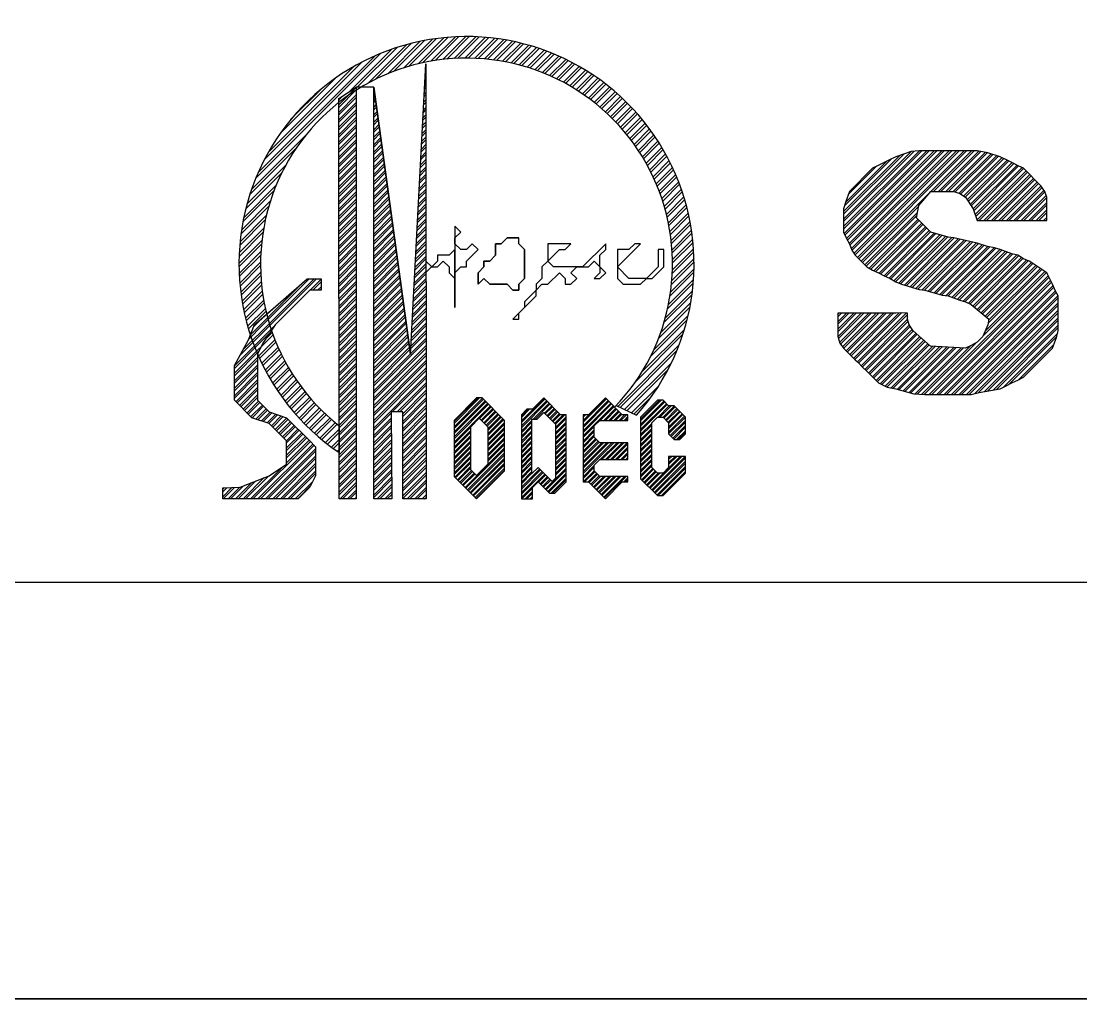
# Model space of a CAD drawing. Extents: x 0 to 594, y 0 to 420.
# Drawn here: x 444.8 to 463.87, y 0 to 17.61 of the extents above; entities that cross this region are included whole.
import ezdxf

# ---------------------------------------------------------------- set-up
doc = ezdxf.new("R2010")
doc.units = 0
doc.header["$MEASUREMENT"] = 0
doc.linetypes.add('BORDER_2012_SLN$0$8001.Solid', pattern=[0])
for name, color, linetype, lineweight in [('BORDER_2012_SLN$0$Level_1', 7, 'BORDER_2012_SLN$0$8001.Solid', 25), ('BORDER_2012_SLN$0$Level_18', 7, 'BORDER_2012_SLN$0$8001.Solid', 25), ('BORDER_2012_SLN$0$LOGO_OUTLINE', 7, 'BORDER_2012_SLN$0$8001.Solid', 25), ('BORDER_2012_SLN$0$S&T_HATCH', 7, 'BORDER_2012_SLN$0$8001.Solid', 25)]:
    doc.layers.add(name, color=color, linetype=linetype, lineweight=lineweight)
doc.layers.add('GT_1', color=7, linetype='Continuous')

# ---------------------------------------------------------------- blocks, each defined once
blk = doc.blocks.new('BORDER_2012_SLN')
at = {"lineweight": -3}
for p, q in [((450.519, 16.097), (450.832, 16.411)), ((451.146, 16.411), (451.146, 16.412)), ((452.062, 16.387), (452.086, 16.411)), ((452.065, 16.435), (452.086, 16.456)), ((450.519, 16.053), (450.832, 16.366)), ((450.519, 15.963), (450.832, 16.276)), ((450.519, 16.187), (450.591, 16.259)), ((450.519, 15.919), (450.832, 16.232)), ((451.146, 16.321), (451.157, 16.333)), ((451.146, 16.276), (451.163, 16.294)), ((451.146, 16.187), (451.174, 16.215)), ((452.055, 16.246), (452.086, 16.277)), ((452.057, 16.293), (452.086, 16.322)), ((450.519, 15.829), (450.832, 16.142)), ((450.519, 15.784), (450.832, 16.097)), ((451.146, 16.142), (451.179, 16.176)), ((451.146, 16.053), (451.19, 16.097)), ((451.146, 16.008), (451.195, 16.058)), ((452.042, 16.009), (452.086, 16.053)), ((452.047, 16.104), (452.086, 16.143)), ((452.05, 16.151), (452.086, 16.187)), ((450.519, 15.695), (450.832, 16.008)), ((450.519, 15.65), (450.832, 15.963)), ((450.519, 15.561), (450.832, 15.874)), ((451.146, 15.918), (451.206, 15.979)), ((451.146, 15.874), (451.212, 15.94)), ((451.146, 15.784), (451.223, 15.861)), ((452.032, 15.821), (452.086, 15.874)), ((452.035, 15.868), (452.086, 15.919)), ((452.04, 15.962), (452.086, 16.008)), ((450.52, 15.516), (450.832, 15.829)), ((450.52, 15.427), (450.832, 15.739)), ((450.52, 15.382), (450.832, 15.695)), ((451.146, 15.739), (451.228, 15.822)), ((451.146, 15.65), (451.239, 15.743)), ((451.146, 15.605), (451.244, 15.704)), ((452.02, 15.584), (452.086, 15.65)), ((452.025, 15.679), (452.086, 15.74)), ((452.027, 15.726), (452.086, 15.785)), ((450.52, 15.293), (450.832, 15.605)), ((450.52, 15.248), (450.832, 15.56)), ((450.52, 15.158), (450.832, 15.471)), ((451.146, 15.516), (451.255, 15.625)), ((451.146, 15.471), (451.261, 15.586)), ((451.146, 15.381), (451.271, 15.507)), ((451.146, 15.337), (451.277, 15.468)), ((452.01, 15.395), (452.086, 15.471)), ((452.012, 15.443), (452.086, 15.516)), ((452.017, 15.537), (452.086, 15.606)), ((450.52, 15.114), (450.832, 15.426)), ((450.52, 15.024), (450.832, 15.337)), ((450.52, 14.98), (450.832, 15.292)), ((451.146, 15.247), (451.288, 15.389)), ((451.146, 15.202), (451.293, 15.35)), ((451.146, 15.113), (451.304, 15.271)), ((452.002, 15.254), (452.086, 15.337)), ((452.005, 15.301), (452.086, 15.382)), ((459.606, 13.862), (461.013, 15.269)), ((459.606, 13.906), (460.969, 15.269)), ((459.606, 13.996), (460.871, 15.261)), ((459.616, 13.783), (461.103, 15.269)), ((459.63, 13.751), (461.148, 15.269)), ((459.657, 13.689), (461.237, 15.269)), ((459.674, 13.661), (461.282, 15.269)), ((459.707, 13.604), (461.372, 15.269)), ((459.719, 13.572), (461.416, 15.269)), ((459.743, 13.506), (461.506, 15.269)), ((459.756, 13.474), (461.551, 15.269)), ((459.792, 13.421), (461.64, 15.269)), ((459.811, 13.395), (461.685, 15.269)), ((459.855, 13.349), (461.774, 15.269)), ((459.877, 13.327), (461.819, 15.269)), ((461.177, 14.538), (461.909, 15.269)), ((461.222, 14.538), (461.953, 15.269)), ((461.312, 14.538), (462.037, 15.264)), ((450.52, 14.89), (450.832, 15.202)), ((450.52, 14.845), (450.832, 15.158)), ((451.146, 15.068), (451.31, 15.232)), ((451.146, 14.979), (451.32, 15.153)), ((451.146, 14.934), (451.326, 15.114)), ((451.99, 15.018), (452.086, 15.114)), ((451.995, 15.112), (452.086, 15.203)), ((451.998, 15.159), (452.086, 15.248)), ((459.606, 14.041), (460.823, 15.257)), ((459.606, 14.13), (460.689, 15.213)), ((459.606, 14.175), (460.621, 15.19)), ((459.621, 14.279), (460.473, 15.131)), ((459.638, 14.341), (460.382, 15.085)), ((461.356, 14.538), (462.075, 15.257)), ((461.446, 14.538), (462.151, 15.243)), ((461.491, 14.538), (462.189, 15.236)), ((461.58, 14.538), (462.259, 15.217)), ((461.616, 14.529), (462.293, 15.206)), ((461.683, 14.506), (462.361, 15.185)), ((461.712, 14.491), (462.395, 15.174)), ((461.766, 14.455), (462.459, 15.148)), ((461.793, 14.438), (462.488, 15.133)), ((461.831, 14.386), (462.547, 15.102)), ((461.848, 14.359), (462.578, 15.088)), ((450.52, 14.756), (450.832, 15.068)), ((450.52, 14.711), (450.832, 15.023)), ((450.52, 14.622), (450.832, 14.934)), ((450.52, 14.577), (450.832, 14.889)), ((451.146, 14.844), (451.337, 15.035)), ((451.146, 14.8), (451.342, 14.996)), ((451.146, 14.71), (451.353, 14.917)), ((451.98, 14.829), (452.086, 14.935)), ((451.983, 14.876), (452.086, 14.979)), ((451.988, 14.97), (452.086, 15.069)), ((459.689, 14.482), (460.206, 14.999)), ((461.884, 14.305), (462.638, 15.059)), ((461.902, 14.278), (462.667, 15.044)), ((461.937, 14.224), (462.727, 15.013)), ((461.948, 14.19), (462.756, 14.998)), ((461.971, 14.124), (462.817, 14.969)), ((461.983, 14.09), (462.846, 14.954)), ((462.006, 14.024), (462.891, 14.909)), ((462.043, 14.016), (462.913, 14.886)), ((450.52, 14.488), (450.832, 14.8)), ((450.52, 14.443), (450.832, 14.755)), ((451.146, 14.665), (451.358, 14.878)), ((451.146, 14.576), (451.369, 14.8)), ((451.146, 14.531), (451.375, 14.76)), ((451.968, 14.592), (452.086, 14.711)), ((451.973, 14.687), (452.086, 14.8)), ((451.975, 14.734), (452.086, 14.845)), ((462.132, 14.016), (462.958, 14.842)), ((462.177, 14.016), (462.98, 14.819)), ((462.266, 14.016), (463.025, 14.775)), ((462.311, 14.016), (463.047, 14.752)), ((462.401, 14.016), (463.092, 14.707)), ((450.521, 14.354), (450.832, 14.665)), ((450.521, 14.309), (450.832, 14.621)), ((450.521, 14.219), (450.832, 14.531)), ((451.146, 14.442), (451.386, 14.682)), ((451.146, 14.397), (451.391, 14.642)), ((451.146, 14.307), (451.402, 14.564)), ((451.146, 14.263), (451.407, 14.524)), ((451.958, 14.403), (452.086, 14.532)), ((451.96, 14.451), (452.086, 14.577)), ((451.965, 14.545), (452.086, 14.666)), ((459.922, 13.282), (461.147, 14.508)), ((462.445, 14.016), (463.115, 14.685)), ((462.535, 14.016), (463.159, 14.64)), ((462.58, 14.016), (463.177, 14.613)), ((462.669, 14.016), (463.213, 14.56)), ((462.714, 14.016), (463.23, 14.532)), ((450.521, 14.175), (450.832, 14.486)), ((450.521, 14.085), (450.832, 14.397)), ((450.521, 14.041), (450.832, 14.352)), ((451.146, 14.173), (451.418, 14.446)), ((451.146, 14.128), (451.424, 14.406)), ((451.146, 14.039), (451.435, 14.328)), ((451.945, 14.167), (452.086, 14.308)), ((451.95, 14.262), (452.086, 14.398)), ((451.953, 14.309), (452.086, 14.442)), ((462.803, 14.016), (463.252, 14.464)), ((462.848, 14.016), (463.262, 14.429)), ((462.938, 14.016), (463.262, 14.34)), ((450.521, 13.951), (450.832, 14.262)), ((450.521, 13.906), (450.832, 14.218)), ((450.521, 13.817), (450.832, 14.128)), ((451.146, 13.994), (451.44, 14.288)), ((451.146, 13.905), (451.451, 14.21)), ((451.146, 13.86), (451.456, 14.17)), ((451.935, 13.978), (452.086, 14.129)), ((451.938, 14.026), (452.086, 14.174)), ((451.943, 14.12), (452.086, 14.263)), ((459.944, 13.26), (460.957, 14.273)), ((459.989, 13.215), (460.936, 14.162)), ((462.982, 14.016), (463.262, 14.295)), ((463.072, 14.016), (463.262, 14.205)), ((463.117, 14.016), (463.262, 14.161)), ((450.521, 13.772), (450.832, 14.083)), ((450.521, 13.683), (450.832, 13.994)), ((450.521, 13.638), (450.832, 13.949)), ((451.146, 13.77), (451.467, 14.092)), ((451.146, 13.726), (451.473, 14.052)), ((451.146, 13.636), (451.483, 13.974)), ((451.146, 13.591), (451.489, 13.935)), ((451.928, 13.837), (452.086, 13.995)), ((451.931, 13.884), (452.086, 14.04)), ((460.011, 13.193), (460.925, 14.106)), ((460.064, 13.156), (460.944, 14.036)), ((460.093, 13.14), (460.966, 14.013)), ((460.151, 13.109), (461.011, 13.969)), ((460.183, 13.096), (461.033, 13.946)), ((463.206, 14.016), (463.262, 14.071)), ((463.251, 14.016), (463.262, 14.026)), ((450.521, 13.549), (450.832, 13.86)), ((450.521, 13.504), (450.832, 13.815)), ((451.146, 13.502), (451.5, 13.856)), ((451.146, 13.457), (451.505, 13.817)), ((451.146, 13.367), (451.516, 13.738)), ((451.916, 13.6), (452.086, 13.771)), ((451.921, 13.695), (452.086, 13.861)), ((451.923, 13.742), (452.086, 13.906)), ((460.245, 13.069), (461.078, 13.902)), ((460.275, 13.053), (461.1, 13.879)), ((460.333, 13.022), (461.145, 13.834)), ((460.363, 13.008), (461.167, 13.812)), ((460.424, 12.979), (461.234, 13.789)), ((460.454, 12.964), (461.268, 13.779)), ((460.51, 12.93), (461.338, 13.758)), ((460.538, 12.914), (461.372, 13.748)), ((450.521, 13.415), (450.832, 13.725)), ((450.521, 13.37), (450.832, 13.681)), ((450.522, 13.28), (450.832, 13.591)), ((450.522, 13.236), (450.832, 13.546)), ((451.146, 13.323), (451.521, 13.699)), ((451.146, 13.233), (451.532, 13.62)), ((451.146, 13.188), (451.538, 13.581)), ((451.906, 13.412), (452.086, 13.592)), ((451.908, 13.459), (452.086, 13.637)), ((451.913, 13.553), (452.086, 13.727)), ((460.6, 12.887), (461.441, 13.728)), ((460.632, 12.874), (461.476, 13.718)), ((460.7, 12.852), (461.554, 13.707)), ((460.734, 12.842), (461.594, 13.702)), ((460.803, 12.821), (461.667, 13.685)), ((460.838, 12.811), (461.704, 13.677)), ((460.907, 12.791), (461.777, 13.661)), ((460.941, 12.78), (461.814, 13.653)), ((461.018, 12.768), (461.887, 13.636)), ((461.059, 12.763), (461.923, 13.628)), ((461.13, 12.745), (461.996, 13.612)), ((461.165, 12.735), (462.031, 13.601)), ((461.235, 12.716), (462.098, 13.579)), ((461.27, 12.706), (462.132, 13.568)), ((461.339, 12.686), (462.199, 13.546)), ((450.522, 13.146), (450.832, 13.457)), ((450.522, 13.102), (450.832, 13.412)), ((451.146, 13.099), (451.549, 13.502)), ((451.146, 13.054), (451.554, 13.463)), ((451.146, 12.965), (451.565, 13.384)), ((451.893, 13.175), (452.087, 13.369)), ((451.898, 13.27), (452.087, 13.458)), ((451.901, 13.317), (452.087, 13.503)), ((461.374, 12.676), (462.237, 13.539)), ((461.451, 12.663), (462.313, 13.525)), ((461.489, 12.657), (462.348, 13.516)), ((461.554, 12.632), (462.418, 13.496)), ((461.587, 12.62), (462.451, 13.484)), ((461.652, 12.596), (462.516, 13.46)), ((461.684, 12.583), (462.548, 13.448)), ((461.755, 12.565), (462.613, 13.423)), ((461.791, 12.556), (462.647, 13.412)), ((461.853, 12.528), (462.719, 13.394)), ((461.883, 12.514), (462.751, 13.382)), ((450.522, 13.012), (450.832, 13.323)), ((450.522, 12.967), (450.832, 13.278)), ((450.522, 12.878), (450.832, 13.188)), ((451.146, 12.92), (451.57, 13.345)), ((451.146, 12.83), (451.581, 13.266)), ((451.146, 12.786), (451.587, 13.227)), ((451.883, 12.986), (452.087, 13.19)), ((451.886, 13.034), (452.087, 13.234)), ((451.891, 13.128), (452.087, 13.324)), ((461.936, 12.477), (462.807, 13.348)), ((461.96, 12.457), (462.834, 13.331)), ((462.009, 12.416), (462.897, 13.304)), ((462.033, 12.395), (462.93, 13.292)), ((462.082, 12.354), (462.986, 13.259)), ((462.106, 12.334), (463.013, 13.241)), ((462.155, 12.293), (463.067, 13.205)), ((462.179, 12.272), (463.094, 13.187)), ((450.522, 12.833), (450.832, 13.144)), ((450.522, 12.744), (450.832, 13.054)), ((450.522, 12.699), (450.832, 13.009)), ((451.146, 12.696), (451.598, 13.148)), ((451.146, 12.651), (451.603, 13.109)), ((451.146, 12.562), (451.614, 13.03)), ((451.146, 12.517), (451.619, 12.991)), ((451.876, 12.845), (452.087, 13.055)), ((451.878, 12.892), (452.087, 13.1)), ((461.147, 10.882), (463.287, 13.022)), ((461.192, 10.882), (463.301, 12.992)), ((462.121, 11.946), (463.255, 13.08)), ((462.155, 12.025), (463.228, 13.098)), ((462.208, 12.167), (463.174, 13.134)), ((462.214, 12.218), (463.147, 13.151)), ((449.07, 12.098), (449.879, 12.906)), ((449.087, 12.069), (449.984, 12.967)), ((449.12, 12.013), (450.072, 12.965)), ((449.136, 11.985), (450.116, 12.965)), ((450.003, 12.762), (450.2, 12.959)), ((450.048, 12.762), (450.2, 12.914)), ((450.137, 12.762), (450.199, 12.824)), ((450.522, 12.61), (450.832, 12.92)), ((450.522, 12.565), (450.832, 12.875)), ((450.522, 12.476), (450.832, 12.786)), ((451.146, 12.428), (451.63, 12.912)), ((451.146, 12.383), (451.636, 12.873)), ((451.146, 12.293), (451.646, 12.794)), ((451.861, 12.561), (452.087, 12.787)), ((451.863, 12.608), (452.087, 12.832)), ((451.868, 12.703), (452.087, 12.921)), ((451.871, 12.75), (452.087, 12.966)), ((461.281, 10.882), (463.332, 12.933)), ((461.326, 10.882), (463.347, 12.903)), ((461.415, 10.882), (463.376, 12.844)), ((461.46, 10.882), (463.39, 12.813)), ((450.182, 12.761), (450.199, 12.779)), ((450.522, 12.431), (450.832, 12.741)), ((450.522, 12.341), (450.832, 12.651)), ((450.522, 12.297), (450.832, 12.607)), ((451.146, 12.249), (451.652, 12.755)), ((451.146, 12.159), (451.663, 12.676)), ((451.146, 12.114), (451.668, 12.637)), ((451.854, 12.42), (452.087, 12.653)), ((451.856, 12.467), (452.087, 12.697)), ((461.55, 10.882), (463.418, 12.751)), ((461.594, 10.882), (463.434, 12.722)), ((461.684, 10.882), (463.466, 12.665)), ((461.729, 10.882), (463.47, 12.624)), ((450.522, 12.207), (450.832, 12.517)), ((450.523, 12.163), (450.832, 12.472)), ((451.146, 12.025), (451.679, 12.558)), ((451.146, 11.98), (451.684, 12.519)), ((451.146, 11.891), (451.695, 12.44)), ((451.146, 11.846), (451.701, 12.401)), ((451.841, 12.183), (452.087, 12.429)), ((451.846, 12.278), (452.087, 12.519)), ((451.849, 12.325), (452.087, 12.563)), ((461.818, 10.882), (463.47, 12.535)), ((461.863, 10.882), (463.47, 12.49)), ((461.968, 10.898), (463.47, 12.4)), ((448.998, 12.263), (449, 12.265)), ((449.037, 12.154), (449.179, 12.296)), ((450.523, 12.073), (450.832, 12.383)), ((450.523, 12.028), (450.832, 12.338)), ((450.523, 11.939), (450.832, 12.249)), ((451.146, 11.756), (451.712, 12.322)), ((451.146, 11.712), (451.717, 12.283)), ((451.831, 11.994), (452.087, 12.25)), ((451.834, 12.042), (452.087, 12.295)), ((451.839, 12.136), (452.087, 12.384)), ((459.501, 12.012), (459.834, 12.345)), ((459.501, 12.146), (459.7, 12.345)), ((459.501, 12.28), (459.566, 12.345)), ((459.501, 12.056), (459.79, 12.345)), ((459.501, 12.191), (459.655, 12.345)), ((459.501, 12.325), (459.521, 12.345)), ((459.502, 11.923), (459.924, 12.345)), ((459.513, 11.889), (459.969, 12.345)), ((459.533, 11.819), (460.058, 12.345)), ((459.549, 11.791), (460.103, 12.345)), ((459.588, 11.741), (460.192, 12.345)), ((459.608, 11.716), (460.237, 12.345)), ((459.653, 11.671), (460.327, 12.345)), ((459.675, 11.649), (460.371, 12.345)), ((459.72, 11.604), (460.461, 12.345)), ((459.742, 11.581), (460.506, 12.345)), ((459.787, 11.537), (460.598, 12.348)), ((459.81, 11.514), (460.646, 12.351)), ((459.853, 11.468), (460.731, 12.346)), ((459.876, 11.446), (460.755, 12.325)), ((459.92, 11.401), (460.756, 12.237)), ((462.026, 10.912), (463.47, 12.356)), ((462.138, 10.933), (463.47, 12.266)), ((462.193, 10.944), (463.47, 12.221)), ((448.935, 11.962), (449.07, 12.098)), ((448.95, 11.932), (449.087, 12.069)), ((448.985, 12.102), (449.037, 12.154)), ((449.169, 11.928), (449.356, 12.115)), ((450.523, 11.894), (450.832, 12.204)), ((450.523, 11.805), (450.832, 12.114)), ((450.523, 11.76), (450.832, 12.07)), ((451.146, 11.622), (451.728, 12.204)), ((451.146, 11.577), (451.733, 12.165)), ((451.146, 11.488), (451.744, 12.086)), ((451.146, 11.443), (451.75, 12.047)), ((451.819, 11.758), (452.087, 12.026)), ((451.824, 11.853), (452.087, 12.116)), ((451.826, 11.9), (452.087, 12.161)), ((459.943, 11.379), (460.766, 12.202)), ((459.988, 11.335), (460.786, 12.133)), ((460.011, 11.313), (460.805, 12.107)), ((460.056, 11.268), (460.842, 12.055)), ((460.078, 11.246), (460.862, 12.029)), ((462.302, 10.964), (463.47, 12.132)), ((462.357, 10.974), (463.47, 12.087)), ((448.739, 11.587), (448.994, 11.843)), ((448.793, 11.686), (448.979, 11.873)), ((448.897, 11.879), (448.95, 11.932)), ((448.926, 11.953), (448.935, 11.962)), ((448.979, 11.873), (449.12, 12.013)), ((448.994, 11.843), (449.136, 11.985)), ((449.024, 11.783), (449.169, 11.928)), ((449.039, 11.753), (449.186, 11.9)), ((449.186, 11.9), (449.267, 11.981)), ((450.523, 11.671), (450.832, 11.98)), ((450.523, 11.626), (450.832, 11.935)), ((450.523, 11.537), (450.832, 11.846)), ((451.146, 11.354), (451.761, 11.969)), ((451.146, 11.309), (451.766, 11.929)), ((451.146, 11.219), (451.777, 11.851)), ((451.146, 10.906), (452.087, 11.847)), ((451.811, 11.617), (452.087, 11.892)), ((451.816, 11.711), (452.087, 11.982)), ((460.123, 11.201), (460.909, 11.987)), ((460.145, 11.179), (460.932, 11.966)), ((460.19, 11.134), (460.98, 11.924)), ((460.212, 11.112), (461.003, 11.902)), ((460.266, 11.075), (461.051, 11.86)), ((460.296, 11.061), (461.074, 11.839)), ((462.492, 11.02), (463.459, 11.987)), ((462.582, 11.065), (463.445, 11.927)), ((448.639, 11.398), (449.024, 11.783)), ((448.639, 11.353), (449.039, 11.753)), ((448.639, 11.264), (449.069, 11.694)), ((448.639, 11.219), (449.08, 11.66)), ((449.069, 11.694), (449.124, 11.749)), ((450.523, 11.492), (450.832, 11.801)), ((450.523, 11.402), (450.832, 11.712)), ((450.523, 11.358), (450.832, 11.667)), ((451.146, 11.175), (451.782, 11.811)), ((451.146, 10.817), (452.087, 11.758)), ((451.146, 11.085), (451.793, 11.733)), ((451.146, 10.772), (452.087, 11.713)), ((451.146, 11.04), (451.799, 11.693)), ((460.356, 11.032), (461.121, 11.797)), ((460.386, 11.017), (461.145, 11.776)), ((460.461, 11.002), (461.211, 11.752)), ((460.499, 10.995), (461.253, 11.749)), ((460.573, 10.979), (461.338, 11.745)), ((460.608, 10.97), (461.38, 11.742)), ((460.678, 10.95), (461.465, 11.737)), ((460.713, 10.941), (461.507, 11.735)), ((460.783, 10.921), (461.592, 11.73)), ((460.818, 10.911), (461.634, 11.728)), ((460.891, 10.895), (461.719, 11.723)), ((460.933, 10.892), (461.761, 11.72)), ((461.016, 10.886), (461.887, 11.757)), ((461.058, 10.883), (461.984, 11.809)), ((462.752, 11.145), (463.392, 11.785)), ((448.639, 11.129), (449.057, 11.547)), ((448.639, 11.084), (449.057, 11.502)), ((450.523, 11.268), (450.832, 11.577)), ((450.523, 11.224), (450.832, 11.533)), ((451.146, 10.682), (452.087, 11.624)), ((451.146, 10.951), (451.809, 11.615)), ((451.146, 10.637), (452.087, 11.579)), ((451.146, 10.548), (452.087, 11.489)), ((448.639, 10.995), (449.057, 11.413)), ((448.639, 10.95), (449.057, 11.368)), ((448.639, 10.861), (449.057, 11.279)), ((450.523, 11.134), (450.832, 11.443)), ((450.523, 11.089), (450.832, 11.398)), ((450.524, 11), (450.832, 11.309)), ((450.524, 10.955), (450.832, 11.264)), ((451.146, 10.503), (452.087, 11.445)), ((451.146, 10.414), (452.087, 11.355)), ((451.146, 10.369), (452.087, 11.31)), ((448.639, 10.816), (449.057, 11.234)), ((448.665, 10.752), (449.057, 11.144)), ((448.687, 10.73), (449.057, 11.1)), ((450.524, 10.866), (450.832, 11.174)), ((450.524, 10.821), (450.832, 11.13)), ((451.146, 10.279), (452.087, 11.221)), ((451.48, 10.569), (452.087, 11.176)), ((451.569, 10.569), (452.087, 11.087)), ((448.732, 10.685), (449.057, 11.01)), ((448.754, 10.663), (449.057, 10.965)), ((448.799, 10.618), (449.057, 10.876)), ((450.524, 10.732), (450.832, 11.04)), ((450.524, 10.687), (450.832, 10.995)), ((450.524, 10.598), (450.832, 10.906)), ((451.614, 10.569), (452.087, 11.042)), ((451.668, 10.533), (452.087, 10.953)), ((451.668, 10.488), (452.087, 10.908)), ((448.821, 10.596), (449.057, 10.831)), ((448.866, 10.551), (449.075, 10.76)), ((448.888, 10.528), (449.097, 10.737)), ((448.933, 10.484), (449.142, 10.693)), ((450.524, 10.553), (450.832, 10.861)), ((450.524, 10.463), (450.832, 10.772)), ((450.524, 10.419), (450.832, 10.727)), ((451.668, 10.399), (452.087, 10.818)), ((451.668, 10.354), (452.087, 10.774)), ((451.668, 10.265), (452.087, 10.684)), ((452.592, 10.363), (453.05, 10.821)), ((452.592, 10.394), (453.019, 10.821)), ((452.592, 10.302), (453.104, 10.814)), ((452.592, 10.271), (453.12, 10.798)), ((452.592, 10.21), (453.15, 10.768)), ((452.592, 10.179), (453.166, 10.752)), ((452.592, 10.118), (453.196, 10.722)), ((452.592, 10.087), (453.212, 10.706)), ((453.804, 10.408), (454.212, 10.816)), ((453.804, 10.377), (454.227, 10.801)), ((453.804, 10.316), (454.258, 10.77)), ((453.804, 10.285), (454.273, 10.755)), ((454.013, 10.433), (454.304, 10.724)), ((454.044, 10.433), (454.319, 10.709)), ((454.914, 10.413), (455.32, 10.819)), ((454.914, 10.383), (455.335, 10.804)), ((454.914, 10.321), (455.366, 10.773)), ((454.914, 10.291), (455.381, 10.758)), ((454.914, 10.229), (455.412, 10.727)), ((454.914, 10.199), (455.427, 10.712)), ((455.951, 10.406), (456.322, 10.778)), ((455.951, 10.437), (456.292, 10.778)), ((455.951, 10.345), (456.369, 10.763)), ((455.951, 10.314), (456.384, 10.748)), ((455.951, 10.253), (456.415, 10.717)), ((455.951, 10.222), (456.43, 10.702)), ((448.957, 10.463), (449.164, 10.67)), ((449.024, 10.441), (449.209, 10.625)), ((449.058, 10.429), (449.232, 10.603)), ((449.125, 10.407), (449.282, 10.564)), ((449.159, 10.396), (449.315, 10.553)), ((449.226, 10.373), (449.382, 10.53)), ((449.259, 10.362), (449.416, 10.519)), ((449.306, 10.32), (449.483, 10.497)), ((450.524, 10.329), (450.832, 10.637)), ((450.524, 10.285), (450.832, 10.593)), ((450.524, 10.195), (450.832, 10.503)), ((451.146, 10.235), (451.459, 10.548)), ((451.668, 10.22), (452.087, 10.639)), ((451.668, 10.13), (452.087, 10.55)), ((451.668, 10.086), (452.087, 10.505)), ((452.592, 10.025), (453.242, 10.675)), ((453.049, 10.452), (453.258, 10.66)), ((453.08, 10.421), (453.289, 10.629)), ((453.095, 10.406), (453.304, 10.614)), ((453.126, 10.375), (453.335, 10.583)), ((453.141, 10.36), (453.35, 10.568)), ((453.172, 10.329), (453.381, 10.537)), ((453.187, 10.313), (453.396, 10.522)), ((453.206, 10.271), (453.427, 10.491)), ((453.804, 10.469), (453.953, 10.619)), ((453.804, 10.5), (453.923, 10.619)), ((454.219, 10.547), (454.35, 10.678)), ((454.234, 10.532), (454.366, 10.663)), ((454.265, 10.501), (454.396, 10.632)), ((454.28, 10.486), (454.412, 10.617)), ((454.311, 10.455), (454.442, 10.586)), ((454.326, 10.44), (454.458, 10.571)), ((454.357, 10.409), (454.488, 10.54)), ((454.372, 10.393), (454.504, 10.525)), ((454.403, 10.363), (454.558, 10.518)), ((454.418, 10.347), (454.589, 10.518)), ((454.914, 10.137), (455.458, 10.681)), ((454.914, 10.475), (454.957, 10.518)), ((454.914, 10.506), (454.927, 10.518)), ((455.225, 10.417), (455.473, 10.666)), ((455.286, 10.417), (455.504, 10.635)), ((455.317, 10.417), (455.519, 10.619)), ((455.378, 10.417), (455.55, 10.589)), ((455.409, 10.417), (455.565, 10.573)), ((455.47, 10.417), (455.596, 10.543)), ((455.501, 10.417), (455.611, 10.527)), ((455.562, 10.417), (455.663, 10.518)), ((455.593, 10.417), (455.694, 10.518)), ((456.265, 10.475), (456.467, 10.677)), ((456.296, 10.475), (456.498, 10.677)), ((456.356, 10.474), (456.558, 10.676)), ((456.371, 10.458), (456.573, 10.66)), ((456.402, 10.428), (456.604, 10.63)), ((456.417, 10.412), (456.619, 10.614)), ((456.448, 10.382), (456.65, 10.583)), ((456.455, 10.358), (456.665, 10.568)), ((456.455, 10.297), (456.696, 10.537)), ((456.455, 10.266), (456.711, 10.522)), ((456.455, 10.205), (456.742, 10.491)), ((449.328, 10.297), (449.517, 10.485)), ((449.373, 10.252), (449.582, 10.461)), ((449.396, 10.23), (449.604, 10.439)), ((449.44, 10.185), (449.649, 10.394)), ((449.463, 10.163), (449.672, 10.372)), ((449.507, 10.118), (449.716, 10.327)), ((449.53, 10.096), (449.739, 10.305)), ((450.524, 10.15), (450.832, 10.458)), ((450.524, 10.061), (450.832, 10.369)), ((450.524, 10.016), (450.832, 10.324)), ((451.146, 10.145), (451.46, 10.459)), ((451.146, 10.1), (451.46, 10.415)), ((451.146, 10.011), (451.461, 10.326)), ((451.668, 9.996), (452.087, 10.416)), ((451.668, 9.951), (452.087, 10.371)), ((453.206, 10.24), (453.442, 10.476)), ((453.206, 10.179), (453.473, 10.445)), ((453.206, 10.148), (453.488, 10.43)), ((453.206, 10.087), (453.501, 10.381)), ((453.206, 10.056), (453.501, 10.351)), ((453.804, 10.224), (453.989, 10.409)), ((453.804, 10.193), (453.989, 10.379)), ((453.804, 10.132), (453.989, 10.317)), ((454.426, 10.293), (454.611, 10.479)), ((454.426, 10.263), (454.611, 10.448)), ((454.426, 10.201), (454.611, 10.387)), ((454.426, 10.171), (454.611, 10.356)), ((454.914, 10.106), (455.116, 10.308)), ((455.654, 10.417), (455.722, 10.484)), ((455.685, 10.417), (455.722, 10.454)), ((455.951, 10.161), (456.152, 10.362)), ((455.951, 10.13), (456.152, 10.332)), ((456.455, 10.174), (456.757, 10.476)), ((456.485, 10.142), (456.758, 10.416)), ((456.5, 10.127), (456.758, 10.385)), ((456.531, 10.096), (456.758, 10.324)), ((449.575, 10.051), (449.783, 10.26)), ((449.579, 10.011), (449.806, 10.238)), ((449.579, 9.921), (449.851, 10.193)), ((449.579, 9.876), (449.873, 10.17)), ((449.579, 9.787), (449.918, 10.126)), ((450.525, 9.927), (450.832, 10.235)), ((450.525, 9.882), (450.832, 10.19)), ((451.146, 9.966), (451.461, 10.282)), ((451.146, 9.877), (451.462, 10.193)), ((451.146, 9.832), (451.462, 10.149)), ((451.668, 9.862), (452.087, 10.281)), ((451.668, 9.817), (452.087, 10.237)), ((451.668, 9.728), (452.087, 10.147)), ((452.592, 9.995), (452.887, 10.29)), ((452.592, 9.933), (452.887, 10.228)), ((452.592, 9.903), (452.887, 10.198)), ((452.592, 9.841), (452.887, 10.136)), ((453.206, 9.994), (453.501, 10.289)), ((453.206, 9.964), (453.501, 10.259)), ((453.206, 9.902), (453.501, 10.197)), ((453.206, 9.872), (453.501, 10.167)), ((453.804, 10.101), (453.989, 10.287)), ((453.804, 10.04), (453.989, 10.225)), ((453.804, 10.009), (453.989, 10.195)), ((453.804, 9.948), (453.989, 10.133)), ((454.426, 10.109), (454.611, 10.295)), ((454.426, 10.079), (454.611, 10.264)), ((454.426, 10.017), (454.611, 10.203)), ((454.426, 9.986), (454.611, 10.172)), ((454.426, 9.925), (454.611, 10.111)), ((454.914, 10.045), (455.116, 10.247)), ((454.914, 10.014), (455.116, 10.216)), ((454.914, 9.953), (455.116, 10.155)), ((454.914, 9.922), (455.116, 10.124)), ((455.951, 10.069), (456.152, 10.27)), ((455.951, 10.038), (456.152, 10.24)), ((455.951, 9.976), (456.152, 10.178)), ((455.951, 9.946), (456.152, 10.148)), ((456.546, 10.081), (456.758, 10.293)), ((456.598, 10.071), (456.758, 10.231)), ((456.629, 10.071), (456.758, 10.201)), ((448.973, 9.002), (450.007, 10.036)), ((449.063, 9.002), (450.052, 9.991)), ((449.108, 9.002), (450.074, 9.969)), ((449.579, 9.742), (449.94, 10.103)), ((449.579, 9.653), (449.985, 10.059)), ((450.525, 9.793), (450.832, 10.1)), ((450.525, 9.748), (450.832, 10.056)), ((450.525, 9.659), (450.832, 9.966)), ((450.525, 9.614), (450.832, 9.921)), ((451.146, 9.742), (451.463, 10.06)), ((451.146, 9.698), (451.463, 10.015)), ((451.146, 9.608), (451.464, 9.926)), ((451.668, 9.683), (452.087, 10.102)), ((451.668, 9.593), (452.087, 10.013)), ((451.668, 9.549), (452.087, 9.968)), ((452.592, 9.811), (452.887, 10.106)), ((452.592, 9.749), (452.887, 10.044)), ((452.592, 9.719), (452.887, 10.013)), ((452.592, 9.657), (452.887, 9.952)), ((452.592, 9.626), (452.887, 9.921)), ((452.79, 9.21), (453.501, 9.921)), ((453.206, 9.81), (453.501, 10.105)), ((453.206, 9.78), (453.501, 10.075)), ((453.206, 9.718), (453.501, 10.013)), ((453.206, 9.688), (453.501, 9.982)), ((453.804, 9.917), (453.989, 10.103)), ((453.804, 9.856), (453.989, 10.041)), ((453.804, 9.825), (453.989, 10.01)), ((453.804, 9.763), (453.989, 9.949)), ((454.426, 9.894), (454.611, 10.08)), ((454.426, 9.833), (454.611, 10.019)), ((454.426, 9.802), (454.611, 9.988)), ((454.426, 9.741), (454.611, 9.926)), ((454.914, 9.861), (455.142, 10.088)), ((454.914, 9.83), (455.157, 10.073)), ((454.914, 9.769), (455.188, 10.042)), ((454.914, 9.738), (455.203, 10.027)), ((454.914, 9.462), (455.466, 10.013)), ((454.914, 9.554), (455.373, 10.013)), ((454.914, 9.646), (455.281, 10.013)), ((454.914, 9.493), (455.435, 10.013)), ((454.914, 9.585), (455.343, 10.013)), ((454.914, 9.677), (455.251, 10.013)), ((455.224, 9.71), (455.527, 10.013)), ((455.255, 9.71), (455.558, 10.013)), ((455.316, 9.71), (455.619, 10.013)), ((455.347, 9.71), (455.65, 10.013)), ((455.408, 9.71), (455.711, 10.013)), ((455.439, 9.71), (455.722, 9.993)), ((455.5, 9.71), (455.722, 9.932)), ((455.951, 9.884), (456.152, 10.086)), ((455.951, 9.854), (456.152, 10.056)), ((455.951, 9.792), (456.152, 9.994)), ((455.951, 9.762), (456.152, 9.963)), ((449.197, 9.002), (450.101, 9.906)), ((449.242, 9.002), (450.101, 9.862)), ((449.331, 9.002), (450.101, 9.772)), ((450.525, 9.524), (450.832, 9.832)), ((450.525, 9.48), (450.832, 9.787)), ((451.146, 9.563), (451.464, 9.882)), ((451.146, 9.474), (451.465, 9.793)), ((451.146, 9.429), (451.465, 9.749)), ((451.668, 9.459), (452.087, 9.879)), ((451.668, 9.414), (452.088, 9.834)), ((451.668, 9.325), (452.088, 9.745)), ((452.592, 9.565), (452.887, 9.86)), ((452.592, 9.534), (452.887, 9.829)), ((452.592, 9.473), (452.887, 9.768)), ((452.592, 9.442), (452.887, 9.737)), ((452.805, 9.195), (453.501, 9.89)), ((452.836, 9.164), (453.501, 9.829)), ((452.851, 9.149), (453.501, 9.798)), ((452.882, 9.118), (453.501, 9.737)), ((453.804, 9.733), (453.989, 9.918)), ((453.804, 9.671), (453.989, 9.857)), ((453.804, 9.641), (453.989, 9.826)), ((453.804, 9.579), (453.989, 9.765)), ((453.804, 9.549), (453.989, 9.734)), ((454.426, 9.71), (454.611, 9.896)), ((454.426, 9.649), (454.611, 9.834)), ((454.426, 9.618), (454.611, 9.804)), ((454.426, 9.557), (454.611, 9.742)), ((455.531, 9.71), (455.722, 9.901)), ((455.592, 9.71), (455.722, 9.84)), ((455.623, 9.71), (455.722, 9.809)), ((455.684, 9.71), (455.722, 9.748)), ((455.951, 9.7), (456.152, 9.902)), ((455.951, 9.669), (456.152, 9.871)), ((455.951, 9.608), (456.152, 9.81)), ((455.951, 9.577), (456.152, 9.779)), ((456.105, 9.21), (456.663, 9.768)), ((456.12, 9.195), (456.694, 9.768)), ((456.151, 9.164), (456.755, 9.768)), ((456.166, 9.149), (456.758, 9.74)), ((456.455, 9.622), (456.602, 9.768)), ((456.455, 9.714), (456.51, 9.768)), ((456.455, 9.652), (456.571, 9.768)), ((456.455, 9.744), (456.479, 9.768)), ((448.929, 9.002), (449.508, 9.582)), ((449.376, 9.002), (450.101, 9.727)), ((449.466, 9.002), (450.101, 9.638)), ((449.51, 9.002), (450.101, 9.593)), ((450.525, 9.39), (450.832, 9.698)), ((450.525, 9.346), (450.832, 9.653)), ((450.525, 9.256), (450.832, 9.563)), ((451.146, 9.34), (451.466, 9.66)), ((451.146, 9.295), (451.466, 9.616)), ((451.668, 9.28), (452.088, 9.7)), ((451.668, 9.19), (452.079, 9.601)), ((451.668, 9.146), (452.088, 9.566)), ((452.606, 9.394), (452.887, 9.676)), ((452.621, 9.379), (452.887, 9.645)), ((452.652, 9.348), (452.887, 9.584)), ((452.667, 9.333), (452.887, 9.553)), ((452.897, 9.103), (453.501, 9.706)), ((452.928, 9.072), (453.501, 9.645)), ((452.943, 9.057), (453.501, 9.614)), ((452.974, 9.026), (453.501, 9.553)), ((453.804, 9.487), (453.989, 9.673)), ((453.804, 9.457), (453.989, 9.642)), ((453.804, 9.395), (453.989, 9.581)), ((453.804, 9.364), (453.989, 9.55)), ((453.804, 9.211), (454.134, 9.541)), ((454.233, 9.18), (454.611, 9.558)), ((454.426, 9.526), (454.611, 9.712)), ((454.426, 9.465), (454.611, 9.65)), ((454.426, 9.434), (454.611, 9.619)), ((454.914, 9.4), (455.116, 9.602)), ((454.914, 9.37), (455.116, 9.572)), ((455.715, 9.71), (455.722, 9.717)), ((455.951, 9.516), (456.152, 9.718)), ((455.951, 9.485), (456.152, 9.687)), ((455.951, 9.424), (456.152, 9.626)), ((455.951, 9.393), (456.152, 9.595)), ((455.967, 9.348), (456.169, 9.55)), ((456.197, 9.118), (456.758, 9.679)), ((456.213, 9.103), (456.758, 9.648)), ((456.243, 9.072), (456.758, 9.587)), ((456.264, 9.062), (456.758, 9.556)), ((448.794, 9.002), (449.177, 9.385)), ((448.839, 9.002), (449.251, 9.414)), ((449.6, 9.002), (450.101, 9.504)), ((449.645, 9.002), (450.101, 9.459)), ((450.525, 9.211), (450.832, 9.519)), ((450.525, 9.122), (450.832, 9.429)), ((450.525, 9.077), (450.832, 9.384)), ((451.146, 9.205), (451.467, 9.527)), ((451.146, 9.161), (451.467, 9.482)), ((451.146, 9.071), (451.468, 9.394)), ((451.146, 9.026), (451.468, 9.349)), ((451.668, 9.056), (452.088, 9.476)), ((451.668, 9.011), (452.088, 9.431)), ((452.698, 9.302), (452.906, 9.511)), ((452.713, 9.287), (452.922, 9.495)), ((452.744, 9.256), (452.952, 9.465)), ((452.759, 9.241), (452.968, 9.449)), ((452.989, 9.01), (453.501, 9.522)), ((453.804, 9.18), (454.15, 9.526)), ((453.804, 9.119), (454.18, 9.495)), ((453.804, 9.303), (453.989, 9.489)), ((453.804, 9.088), (454.196, 9.48)), ((453.804, 9.272), (453.989, 9.458)), ((453.804, 9.027), (454.226, 9.449)), ((454.11, 9.303), (454.242, 9.434)), ((454.141, 9.272), (454.272, 9.403)), ((454.157, 9.257), (454.288, 9.388)), ((454.187, 9.226), (454.318, 9.357)), ((454.249, 9.165), (454.611, 9.527)), ((454.279, 9.134), (454.611, 9.466)), ((454.295, 9.119), (454.611, 9.435)), ((454.342, 9.105), (454.611, 9.374)), ((454.914, 9.308), (455.116, 9.51)), ((454.943, 9.307), (455.131, 9.494)), ((455.004, 9.307), (455.161, 9.463)), ((455.025, 9.297), (455.177, 9.448)), ((455.056, 9.266), (455.207, 9.417)), ((455.071, 9.251), (455.228, 9.408)), ((455.102, 9.22), (455.29, 9.408)), ((455.117, 9.204), (455.32, 9.408)), ((455.148, 9.174), (455.382, 9.408)), ((455.163, 9.158), (455.412, 9.408)), ((455.194, 9.128), (455.474, 9.408)), ((455.209, 9.112), (455.504, 9.408)), ((455.24, 9.082), (455.566, 9.408)), ((455.255, 9.066), (455.597, 9.408)), ((455.286, 9.036), (455.658, 9.408)), ((455.301, 9.02), (455.689, 9.408)), ((455.649, 9.307), (455.722, 9.379)), ((455.68, 9.307), (455.722, 9.349)), ((455.982, 9.333), (456.184, 9.535)), ((456.013, 9.302), (456.215, 9.504)), ((456.028, 9.287), (456.23, 9.489)), ((456.059, 9.256), (456.268, 9.466)), ((456.074, 9.241), (456.299, 9.466)), ((456.325, 9.062), (456.758, 9.495)), ((448.43, 9.041), (448.595, 9.206)), ((448.43, 9.13), (448.503, 9.203)), ((448.43, 9.175), (448.456, 9.201)), ((448.436, 9.002), (448.642, 9.208)), ((448.526, 9.002), (448.734, 9.211)), ((448.571, 9.002), (448.804, 9.235)), ((448.66, 9.002), (448.953, 9.295)), ((448.705, 9.002), (449.027, 9.325)), ((449.734, 9.002), (450.05, 9.318)), ((449.779, 9.002), (450.005, 9.229)), ((450.54, 9.002), (450.832, 9.295)), ((450.585, 9.002), (450.832, 9.25)), ((450.674, 9.002), (450.832, 9.161)), ((451.211, 9.002), (451.469, 9.26)), ((451.256, 9.003), (451.469, 9.216)), ((451.75, 9.004), (452.088, 9.342)), ((451.794, 9.004), (452.088, 9.297)), ((451.884, 9.004), (452.088, 9.208)), ((451.929, 9.004), (452.088, 9.163)), ((453.811, 9.004), (454.006, 9.198)), ((454.203, 9.211), (454.334, 9.342)), ((454.373, 9.105), (454.611, 9.343)), ((450.719, 9.002), (450.832, 9.116)), ((450.808, 9.002), (450.832, 9.026)), ((451.346, 9.003), (451.47, 9.127)), ((451.391, 9.003), (451.47, 9.083)), ((452.018, 9.004), (452.088, 9.073)), ((452.063, 9.004), (452.088, 9.029)), ((453.873, 9.004), (454.006, 9.137)), ((453.904, 9.004), (454.006, 9.106)), ((453.965, 9.004), (454.006, 9.044)), ((453.996, 9.004), (454.006, 9.014))]:
    blk.add_line(p, q, dxfattribs=at)
at = {"linetype": 'BORDER_2012_SLN$0$8001.Solid', "lineweight": 25, "flags": 128}
for points in [[(451.811, 11.605), (452.086, 16.836)], [(452.608, 13.911), (452.608, 12.449), (452.608, 13.076), (452.712, 13.18), (452.817, 13.18), (452.817, 13.285), (453.026, 13.494), (452.921, 13.598), (452.817, 13.494), (452.712, 13.494), (452.608, 13.598), (452.608, 13.702), (452.712, 13.807), (452.608, 13.911)], [(453.861, 13.494), (453.861, 12.971), (453.757, 12.867), (453.757, 12.762), (453.652, 12.762), (453.548, 12.867), (453.235, 12.867), (453.13, 12.971), (453.026, 12.867), (453.026, 13.076), (453.13, 13.18), (453.13, 13.285), (453.235, 13.285), (453.339, 13.389), (453.339, 13.598), (453.443, 13.598), (453.548, 13.702), (453.757, 13.702)], [(452.087, 13.285), (452.191, 13.181), (452.295, 13.18), (452.399, 13.285), (452.503, 13.18), (452.503, 13.076), (452.608, 12.971), (452.608, 13.494), (452.503, 13.389), (452.295, 13.389), (452.295, 13.285), (452.087, 13.077)]]:
    blk.add_lwpolyline(points, dxfattribs=at)
for points in [[(460.82, 15.257), (460.546, 15.165), (460.429, 15.111), (460.337, 15.06), (460.225, 15.009), (460.128, 14.956), (459.71, 14.538), (459.643, 14.359), (459.606, 14.225), (459.606, 13.807), (459.655, 13.692), (459.71, 13.598), (459.753, 13.479), (459.815, 13.389), (460.024, 13.18), (460.128, 13.119), (460.233, 13.076), (460.337, 13.02), (460.441, 12.971), (460.546, 12.909), (460.65, 12.867), (460.964, 12.774), (461.068, 12.762), (461.381, 12.674), (461.486, 12.658), (461.695, 12.579), (461.799, 12.554), (461.904, 12.504), (462.217, 12.24), (462.204, 12.136), (462.113, 11.927), (462.008, 11.822), (461.904, 11.764), (461.799, 11.718), (461.169, 11.754), (460.859, 12.031), (460.784, 12.136), (460.755, 12.24), (460.755, 12.345), (460.65, 12.351), (460.546, 12.345), (459.501, 12.345), (459.501, 11.927), (459.536, 11.808), (459.606, 11.718), (459.815, 11.509), (459.854, 11.468), (459.958, 11.363), (460.024, 11.3), (460.233, 11.091), (460.39, 11.015), (460.546, 10.987), (460.87, 10.897), (461.068, 10.882), (461.904, 10.882), (462.047, 10.917), (462.426, 10.987), (462.533, 11.04), (462.635, 11.091), (462.756, 11.147), (462.844, 11.196), (463.366, 11.718), (463.44, 11.906), (463.47, 12.031), (463.47, 12.658), (463.42, 12.746), (463.366, 12.867), (463.309, 12.976), (463.262, 13.076), (463.028, 13.231), (462.948, 13.285), (462.846, 13.323), (462.739, 13.389), (462.636, 13.415), (462.426, 13.494), (462.321, 13.523), (462.196, 13.546), (462.008, 13.609), (461.59, 13.702), (461.486, 13.715), (461.173, 13.807), (460.916, 14.063), (460.959, 14.284), (461.173, 14.538), (461.59, 14.538), (461.695, 14.502), (461.799, 14.434), (461.937, 14.225), (462.008, 14.016), (463.262, 14.016), (463.262, 14.434), (463.228, 14.537), (463.157, 14.643), (462.844, 14.956), (462.759, 14.996), (462.635, 15.06), (462.55, 15.101), (462.426, 15.165), (462.203, 15.234), (462.008, 15.269), (460.964, 15.269)], [(454.279, 13.285), (454.175, 13.18), (454.175, 12.971), (454.07, 12.867), (454.07, 12.762), (453.861, 12.554), (453.861, 12.449), (453.652, 12.24), (453.757, 12.24), (453.757, 12.345), (454.07, 12.658), (454.07, 12.762), (454.175, 12.867), (454.279, 12.867), (454.488, 13.076), (454.592, 12.971), (454.592, 12.867), (454.697, 12.867), (454.801, 12.971), (454.697, 13.076), (454.801, 13.18), (455.01, 13.18), (455.115, 13.285), (455.219, 13.18), (455.219, 13.076), (455.115, 12.971), (455.219, 12.971), (455.323, 13.076), (455.219, 13.18), (455.219, 13.389), (455.323, 13.494), (455.323, 13.598), (454.906, 13.18), (454.383, 13.18), (454.279, 13.285), (454.488, 13.494), (454.592, 13.494), (454.697, 13.598), (454.279, 13.598)], [(455.741, 13.494), (455.532, 13.494), (455.532, 12.971), (455.637, 12.867), (455.95, 12.867), (456.055, 12.971), (456.159, 12.971), (456.368, 13.18), (456.368, 13.494), (456.264, 13.494), (456.264, 13.18), (456.055, 12.971), (455.741, 12.971), (455.532, 13.18), (455.95, 13.598), (455.846, 13.598)]]:
    blk.add_lwpolyline(points, close=True, dxfattribs=at)
at = {"linetype": 'BORDER_2012_SLN$0$8001.Solid', "lineweight": 25}
blk.add_arc((452.817, 13.232), 4.096, 318.3174, 235.9746, dxfattribs=at)
at = {"layer": 'BORDER_2012_SLN$0$Level_1', "color": 7, "lineweight": -3}
blk.add_line((25.4, 7.5), (588.6, 7.5), dxfattribs=at)
at = {"layer": 'BORDER_2012_SLN$0$Level_18', "color": 7, "lineweight": -3, "flags": 128}
blk.add_lwpolyline([(0, 0), (0, 420), (594, 420), (594, 0)], close=True, dxfattribs=at)
at = {"layer": 'BORDER_2012_SLN$0$LOGO_OUTLINE', "lineweight": -3, "flags": 128}
for points in [[(452.086, 16.836), (452.088, 9.004), (451.668, 9.004), (451.668, 10.569), (451.459, 10.569), (451.471, 9.003), (451.146, 9.002), (451.146, 16.418), (451.811, 11.605), (451.146, 16.418), (450.832, 16.418), (450.832, 9.002), (450.525, 9.002), (450.519, 16.211), (450.832, 16.418)], [(449.04, 12.174), (449.949, 12.967), (450.2, 12.964), (450.199, 12.761)]]:
    blk.add_lwpolyline(points, dxfattribs=at)
for points in [[(453.443, 13.598), (453.339, 13.598), (453.339, 13.389), (453.235, 13.285), (453.13, 13.285), (453.13, 13.18), (453.026, 13.076), (453.026, 12.867), (453.13, 12.971), (453.235, 12.867), (453.548, 12.867), (453.652, 12.762), (453.757, 12.762), (453.757, 12.867), (453.861, 12.971), (453.861, 13.494), (453.757, 13.598), (453.757, 13.702), (453.548, 13.702)], [(449.474, 12.554), (449.949, 12.967), (450.2, 12.964), (450.2, 12.761), (449.997, 12.762), (449.37, 12.136), (449.161, 11.822), (449.057, 11.614), (449.057, 11.3), (449.057, 10.778), (449.266, 10.569), (449.579, 10.465), (449.997, 10.047), (450.101, 9.942), (450.101, 9.42), (449.997, 9.211), (449.788, 9.002), (448.43, 9.002), (448.43, 9.201), (448.743, 9.211), (449.266, 9.42), (449.579, 9.629), (449.579, 10.047), (449.266, 10.36), (448.952, 10.465), (448.639, 10.778), (448.639, 11.405), (448.891, 11.866), (449, 12.14), (449.03, 12.166)], [(452.592, 10.417), (452.592, 9.408), (452.996, 9.004), (453.501, 9.508), (453.501, 10.417), (453.097, 10.821), (452.996, 10.821)], [(454.006, 10.619), (453.905, 10.619), (453.804, 10.518), (453.804, 9.004), (454.006, 9.004), (454.006, 9.206), (454.107, 9.307), (454.309, 9.105), (454.409, 9.105), (454.611, 9.307), (454.611, 10.518), (454.51, 10.518), (454.208, 10.821)], [(455.621, 10.518), (455.318, 10.821), (455.015, 10.518), (454.914, 10.518), (454.914, 9.307), (455.015, 9.307), (455.318, 9.004), (455.621, 9.307), (455.722, 9.307), (455.722, 9.408), (455.217, 9.408), (455.116, 9.508), (455.116, 9.609), (455.217, 9.71), (455.722, 9.71), (455.722, 10.013), (455.217, 10.013), (455.116, 10.114), (455.116, 10.316), (455.217, 10.417), (455.722, 10.417), (455.722, 10.518)], [(455.951, 10.475), (455.951, 9.365), (456.253, 9.062), (456.354, 9.062), (456.758, 9.466), (456.758, 9.768), (456.455, 9.768), (456.455, 9.567), (456.354, 9.466), (456.253, 9.466), (456.152, 9.567), (456.152, 10.374), (456.253, 10.475), (456.354, 10.475), (456.455, 10.374), (456.455, 10.172), (456.556, 10.071), (456.657, 10.071), (456.758, 10.172), (456.758, 10.475), (456.556, 10.677), (456.455, 10.677), (456.354, 10.778), (456.253, 10.778)], [(454.083, 10.433), (453.989, 10.433), (453.989, 9.452), (454.107, 9.569), (454.359, 9.317), (454.426, 9.383), (454.426, 10.34), (454.208, 10.558)], [(452.887, 10.295), (452.887, 9.53), (452.996, 9.421), (453.206, 9.631), (453.206, 10.295), (453.047, 10.454)]]:
    blk.add_lwpolyline(points, close=True, dxfattribs=at)
at = {"layer": 'BORDER_2012_SLN$0$S&T_HATCH', "lineweight": -3}
for p, q in [((451.045, 16.49), (451.74, 17.185)), ((451.173, 16.556), (451.824, 17.207)), ((451.398, 16.658), (451.983, 17.243)), ((451.5, 16.699), (452.059, 17.258)), ((451.688, 16.765), (452.207, 17.283)), ((451.777, 16.792), (452.279, 17.293)), ((451.944, 16.836), (452.417, 17.309)), ((452.024, 16.855), (452.485, 17.315)), ((452.177, 16.885), (452.616, 17.324)), ((452.25, 16.897), (452.68, 17.327)), ((452.392, 16.916), (452.805, 17.329)), ((452.461, 16.923), (452.866, 17.329)), ((452.594, 16.934), (452.986, 17.325)), ((452.659, 16.937), (453.044, 17.323)), ((452.785, 16.94), (453.159, 17.315)), ((452.846, 16.94), (453.216, 17.309)), ((452.966, 16.937), (453.326, 17.297)), ((453.025, 16.935), (453.38, 17.29)), ((453.139, 16.926), (453.487, 17.274)), ((453.195, 16.921), (453.539, 17.265)), ((453.305, 16.908), (453.642, 17.245)), ((453.359, 16.9), (453.693, 17.234)), ((453.465, 16.883), (453.792, 17.211)), ((453.517, 16.874), (453.841, 17.199)), ((453.618, 16.853), (453.938, 17.172)), ((449.021, 14.772), (451.277, 17.028)), ((449.066, 14.878), (451.171, 16.984)), ((450.706, 16.335), (451.474, 17.102)), ((450.851, 16.418), (451.566, 17.133)), ((453.668, 16.841), (453.986, 17.159)), ((453.766, 16.817), (454.079, 17.129)), ((453.815, 16.804), (454.125, 17.114)), ((453.91, 16.776), (454.216, 17.082)), ((453.956, 16.761), (454.261, 17.066)), ((454.048, 16.73), (454.349, 17.031)), ((454.093, 16.714), (454.393, 17.013)), ((454.182, 16.68), (454.479, 16.977)), ((449.178, 15.113), (450.936, 16.872)), ((449.25, 15.247), (450.802, 16.799)), ((454.226, 16.662), (454.521, 16.957)), ((454.312, 16.626), (454.605, 16.918)), ((454.354, 16.607), (454.646, 16.898)), ((454.438, 16.567), (454.727, 16.856)), ((454.479, 16.547), (454.767, 16.835)), ((454.56, 16.505), (454.846, 16.791)), ((454.6, 16.484), (454.885, 16.769)), ((454.678, 16.439), (454.961, 16.723)), ((454.717, 16.417), (454.999, 16.699)), ((454.793, 16.37), (455.074, 16.651)), ((454.83, 16.346), (455.111, 16.626)), ((449.459, 15.578), (450.471, 16.591)), ((454.904, 16.297), (455.183, 16.576)), ((454.941, 16.272), (455.219, 16.55)), ((455.012, 16.221), (455.29, 16.498)), ((455.047, 16.194), (455.324, 16.472)), ((455.117, 16.141), (455.393, 16.417)), ((449.651, 15.832), (450.217, 16.398)), ((455.151, 16.114), (455.427, 16.39)), ((455.218, 16.058), (455.493, 16.333)), ((455.251, 16.03), (455.526, 16.305)), ((455.316, 15.972), (455.591, 16.247)), ((455.348, 15.942), (455.622, 16.217)), ((450.494, 16.123), (450.519, 16.148)), ((455.41, 15.882), (455.685, 16.157)), ((455.441, 15.852), (455.716, 16.126)), ((455.502, 15.79), (455.777, 16.064)), ((455.532, 15.758), (455.807, 16.033)), ((455.59, 15.694), (455.865, 15.969)), ((455.619, 15.661), (455.894, 15.936)), ((455.675, 15.594), (455.951, 15.87)), ((455.703, 15.561), (455.979, 15.837)), ((455.757, 15.492), (456.034, 15.769)), ((455.783, 15.457), (456.06, 15.734)), ((455.835, 15.386), (456.113, 15.664)), ((448.947, 14.575), (449.926, 15.555)), ((455.86, 15.35), (456.139, 15.629)), ((455.91, 15.277), (456.19, 15.557)), ((455.934, 15.24), (456.215, 15.52)), ((448.916, 14.483), (449.751, 15.319)), ((455.982, 15.164), (456.263, 15.446)), ((456.005, 15.126), (456.287, 15.409)), ((456.05, 15.048), (456.334, 15.332)), ((456.072, 15.009), (456.357, 15.294)), ((456.114, 14.928), (456.401, 15.215)), ((456.135, 14.888), (456.423, 15.176)), ((456.175, 14.805), (456.465, 15.095)), ((448.864, 14.309), (449.559, 15.004)), ((456.194, 14.763), (456.486, 15.054)), ((456.232, 14.677), (456.526, 14.972)), ((456.25, 14.634), (456.545, 14.93)), ((448.843, 14.226), (449.493, 14.876)), ((456.284, 14.546), (456.583, 14.844)), ((456.301, 14.501), (456.601, 14.801)), ((456.333, 14.41), (456.636, 14.714)), ((448.791, 13.99), (449.351, 14.55)), ((448.806, 14.066), (449.391, 14.651)), ((456.348, 14.364), (456.653, 14.669)), ((456.377, 14.27), (456.686, 14.579)), ((456.39, 14.222), (456.701, 14.533)), ((448.766, 13.842), (449.285, 14.361)), ((456.416, 14.125), (456.731, 14.44)), ((456.428, 14.075), (456.745, 14.393)), ((448.756, 13.771), (449.258, 14.272)), ((456.45, 13.975), (456.772, 14.297)), ((456.46, 13.923), (456.785, 14.249)), ((456.478, 13.819), (456.809, 14.15)), ((448.734, 13.564), (449.195, 14.025)), ((448.74, 13.632), (449.213, 14.105)), ((456.486, 13.766), (456.82, 14.1)), ((456.5, 13.657), (456.841, 13.998)), ((456.506, 13.602), (456.851, 13.946)), ((448.723, 13.369), (449.152, 13.799)), ((448.725, 13.433), (449.164, 13.872)), ((456.516, 13.488), (456.868, 13.84)), ((456.519, 13.431), (456.875, 13.787)), ((448.72, 13.244), (449.133, 13.657)), ((448.721, 13.183), (449.126, 13.588)), ((456.524, 13.312), (456.889, 13.677)), ((456.525, 13.252), (456.895, 13.622)), ((448.724, 13.063), (449.116, 13.455)), ((448.727, 13.005), (449.112, 13.39)), ((456.521, 13.064), (456.907, 13.45)), ((456.523, 13.127), (456.904, 13.508)), ((448.735, 12.89), (449.109, 13.264)), ((448.74, 12.834), (449.109, 13.203)), ((456.506, 12.865), (456.913, 13.272)), ((456.513, 12.933), (456.912, 13.332)), ((448.752, 12.723), (449.112, 13.083)), ((448.759, 12.669), (449.115, 13.024)), ((456.479, 12.654), (456.91, 13.085)), ((456.49, 12.726), (456.912, 13.148)), ((448.776, 12.562), (449.123, 12.91)), ((448.785, 12.51), (449.128, 12.854)), ((456.436, 12.426), (456.899, 12.889)), ((456.452, 12.504), (456.904, 12.955)), ((448.804, 12.407), (449.141, 12.744)), ((448.815, 12.356), (449.149, 12.69)), ((456.371, 12.178), (456.876, 12.682)), ((456.396, 12.263), (456.885, 12.752)), ((448.838, 12.257), (449.166, 12.584)), ((448.851, 12.208), (449.175, 12.533)), ((448.877, 12.111), (449.197, 12.431)), ((456.276, 11.898), (456.84, 12.462)), ((456.312, 11.996), (456.854, 12.537)), ((448.891, 12.064), (449.208, 12.381)), ((456.13, 11.568), (456.787, 12.225)), ((456.187, 11.686), (456.807, 12.306)), ((455.975, 11.29), (456.74, 12.055)), ((448.92, 11.97), (448.941, 11.991)), ((449.073, 11.57), (449.369, 11.867)), ((449.12, 11.741), (449.336, 11.956)), ((449.202, 11.884), (449.319, 12.001)), ((455.859, 11.112), (456.712, 11.966)), ((449.092, 11.528), (449.387, 11.823)), ((449.131, 11.445), (449.424, 11.737)), ((449.151, 11.404), (449.443, 11.695)), ((455.538, 10.669), (456.646, 11.777)), ((455.58, 10.649), (456.605, 11.675)), ((449.193, 11.322), (449.482, 11.611)), ((449.214, 11.282), (449.502, 11.57)), ((449.258, 11.203), (449.544, 11.489)), ((449.281, 11.165), (449.566, 11.449)), ((455.663, 10.61), (456.507, 11.453)), ((449.327, 11.088), (449.61, 11.371)), ((449.35, 11.05), (449.633, 11.332)), ((449.398, 10.975), (449.679, 11.256)), ((455.704, 10.59), (456.444, 11.33)), ((449.423, 10.938), (449.703, 11.219)), ((449.473, 10.866), (449.752, 11.145)), ((449.499, 10.83), (449.777, 11.109)), ((449.551, 10.76), (449.829, 11.037)), ((449.578, 10.725), (449.855, 11.002)), ((449.632, 10.656), (449.908, 10.933)), ((449.66, 10.622), (449.936, 10.899)), ((455.788, 10.55), (456.276, 11.039)), ((449.716, 10.556), (449.991, 10.831)), ((449.744, 10.523), (450.02, 10.798)), ((449.803, 10.459), (450.077, 10.733)), ((449.832, 10.427), (450.107, 10.702)), ((455.829, 10.531), (456.15, 10.851)), ((449.892, 10.364), (450.167, 10.639)), ((449.923, 10.333), (450.198, 10.608)), ((449.985, 10.273), (450.26, 10.547)), ((450.016, 10.243), (450.291, 10.518)), ((450.08, 10.184), (450.356, 10.459)), ((450.113, 10.155), (450.388, 10.43)), ((450.179, 10.098), (450.455, 10.374)), ((450.213, 10.07), (450.489, 10.347)), ((450.281, 10.016), (450.524, 10.259)), ((450.315, 9.989), (450.524, 10.198)), ((450.385, 9.936), (450.524, 10.075)), ((450.42, 9.91), (450.524, 10.014)), ((450.493, 9.859), (450.525, 9.891))]:
    blk.add_line(p, q, dxfattribs=at)
at = {"layer": 'BORDER_2012_SLN$0$S&T_HATCH', "linetype": 'BORDER_2012_SLN$0$8001.Solid', "lineweight": 25}
for p, q in [((455.509, 10.683), (455.876, 10.508)), ((450.524, 10.318), (450.525, 9.837))]:
    blk.add_line(p, q, dxfattribs=at)
blk.add_arc((452.817, 13.232), 3.708, 315.9782, 231.8078, dxfattribs=at)

msp = doc.modelspace()

# ---------------------------------------------------------------- linework, layer by layer
at = {"layer": 'GT_1', "flags": 128}
msp.add_lwpolyline([(0, 0), (594, 0), (594, 420), (0, 420), (0, 0)], dxfattribs=at)

# ---------------------------------------------------------------- block references
at = {"linetype": 'Continuous'}
msp.add_blockref('BORDER_2012_SLN', (0, 0), dxfattribs=at)

doc.saveas('drawing.dxf')
